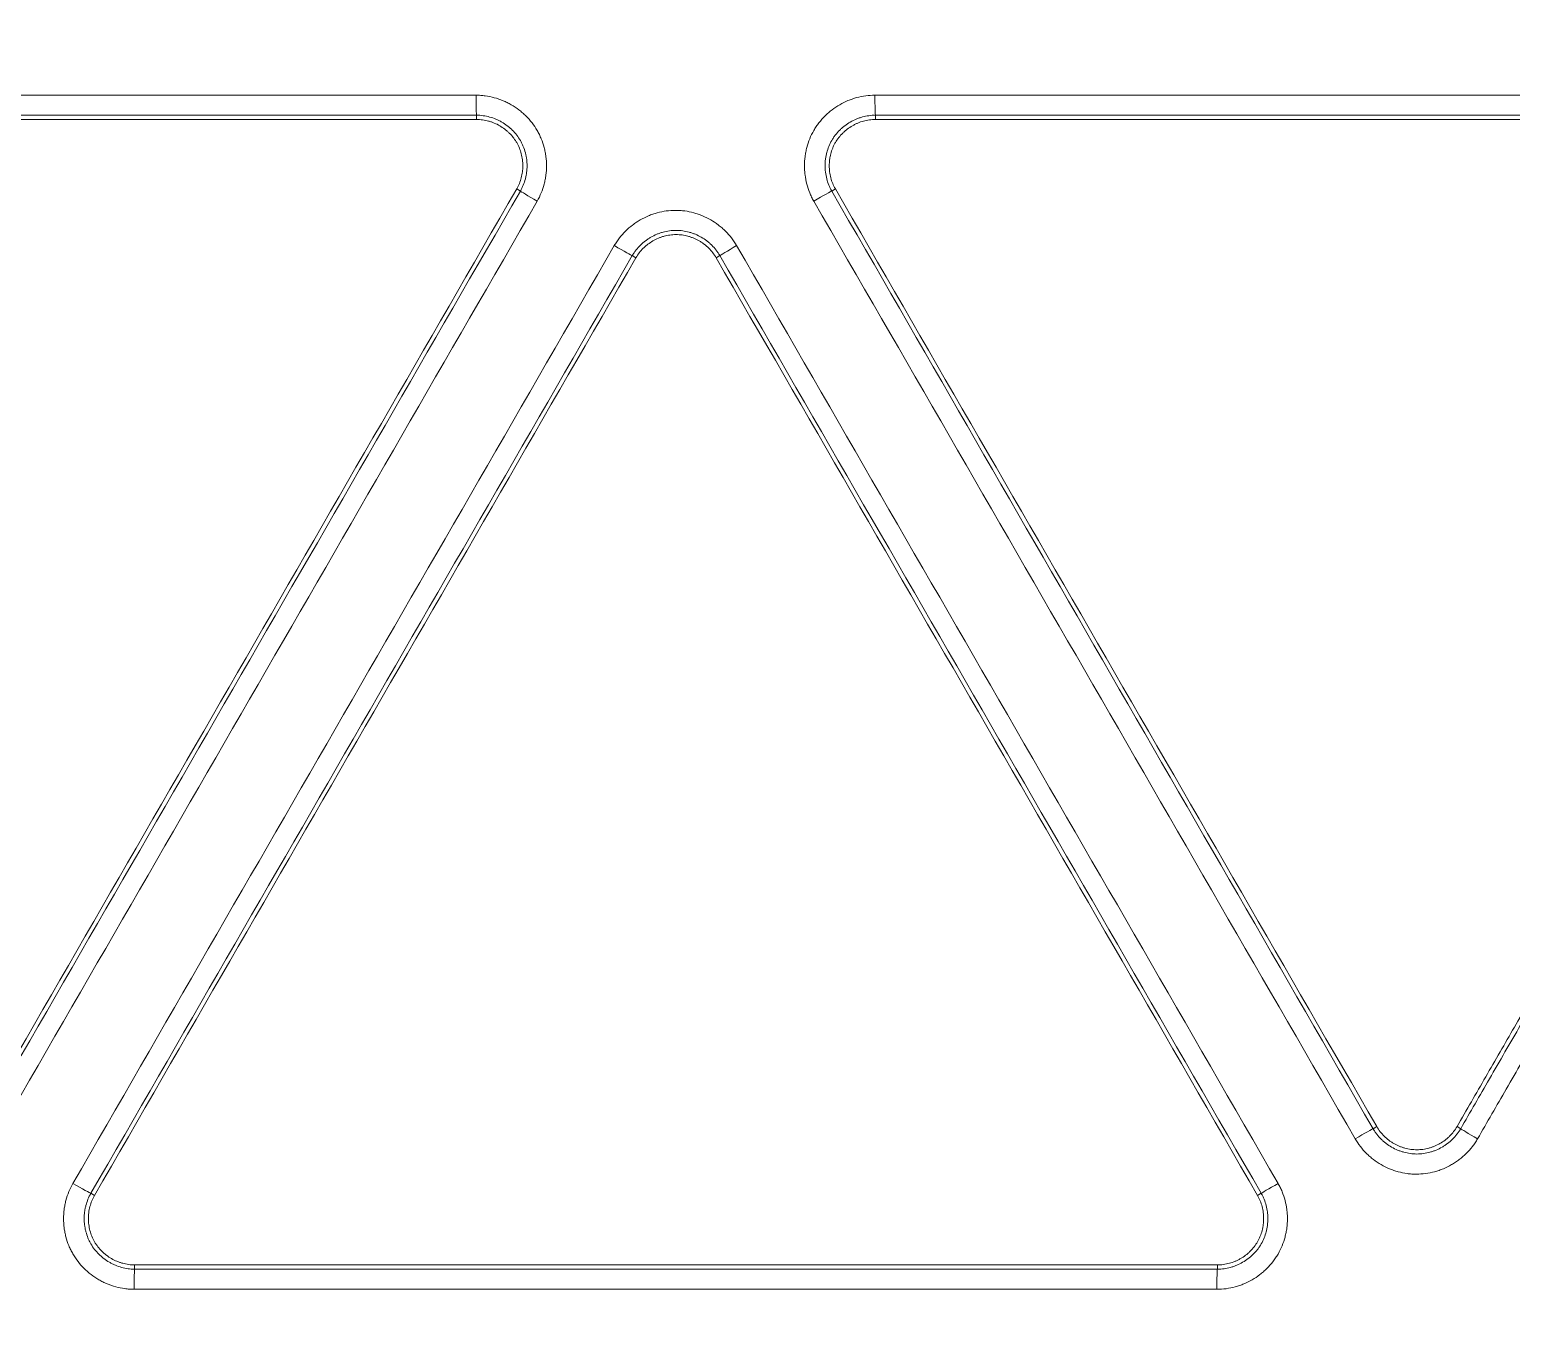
# Model space of a CAD drawing. Header units: inches. Extents: x 405346 to 489838, y -25612 to 14934.
# Drawn here: x 462621.98 to 462656.98, y 4260.75 to 4291.61 of the extents above; entities that cross this region are included whole.
import ezdxf

# ---------------------------------------------------------------- set-up
doc = ezdxf.new("R2010")
doc.units = ezdxf.units.IN
doc.header["$LTSCALE"] = 200
doc.header["$MEASUREMENT"] = 0
doc.layers.add('SS-EQ', color=2, linetype='Continuous', lineweight=20)

# ---------------------------------------------------------------- blocks, each defined once
blk = doc.blocks.new('4way무풍')
at = {"layer": 'SS-EQ'}
for p, q in [((-162.196, -31.934), (-162.196, -31.834)), ((-152.774, -31.834), (-152.774, -31.934)), ((-161.162, -33.626), (-161.249, -33.575)), ((-153.722, -33.575), (-153.808, -33.625)), ((-158.433, -35.201), (-158.519, -35.151)), ((-156.451, -35.151), (-156.538, -35.201)), ((-141.021, -55.774), (-140.935, -55.724)), ((-139.039, -55.724), (-138.952, -55.774)), ((-171.307, -57.3), (-171.221, -57.349)), ((-143.75, -57.349), (-143.663, -57.299)), ((-170.273, -58.991), (-170.273, -59.091)), ((-144.698, -59.091), (-144.698, -58.991))]:
    blk.add_line(p, q, dxfattribs=at)
for centre, major_axis, ratio, start_param, end_param in [((-162.196, -31.36), (0, 0.474), 0.0295, 1.573022, 3.106671), ((-152.774, -31.36), (0, 0.474), 0.028135, 1.573262, 3.106672), ((-160.751, -33.862), (-0.41, 0.237), 0.016733, 0.034911, 1.546709), ((-154.218, -33.862), (-0.41, -0.237), 0.011866, 3.176502, 4.738188), ((-158.929, -34.914), (-0.41, 0.237), 0.016695, 1.547031, 3.106681), ((-156.04, -34.914), (-0.41, -0.237), 0.011956, 4.738404, 6.248276), ((-141.431, -56.01), (0.41, 0.237), 0.008391, 0.034908, 1.595492), ((-138.542, -56.01), (-0.41, 0.237), 0.017129, 0.034912, 1.551612), ((-171.717, -57.063), (-0.41, 0.237), 0.01834, 1.546562, 3.10668), ((-143.253, -57.063), (-0.41, -0.237), 0.008491, 4.73726, 6.248277), ((-170.272, -59.564), (0, -0.474), 0.029802, 3.176479, 4.716398), ((-144.698, -59.564), (0, 0.474), 0.025853, 0.034999, 1.576031)]:
    blk.add_ellipse(centre, major_axis=major_axis, ratio=ratio, start_param=start_param, end_param=end_param, dxfattribs=at)
for points, knots in [([(-0.032, -346.294), (-6.969, -346.294), (-13.906, -346.294), (-27.78, -346.294), (-34.717, -346.294), (-55.528, -346.294), (-69.403, -346.294), (-97.151, -346.294), (-111.025, -346.294), (-138.774, -346.294), (-152.648, -346.294), (-180.396, -346.294), (-194.27, -346.294), (-215.082, -346.294), (-222.019, -346.294), (-235.893, -346.294), (-242.83, -346.294), (-253.236, -346.294), (-256.704, -346.293), (-263.641, -346.293), (-267.11, -346.294), (-272.313, -346.294), (-274.047, -346.294), (-276.648, -346.294), (-277.515, -346.294), (-279.25, -346.294), (-280.117, -346.293), (-281.418, -346.293), (-281.851, -346.293), (-282.718, -346.293), (-283.152, -346.293), (-283.802, -346.293), (-284.019, -346.294), (-284.453, -346.294), (-284.669, -346.294), (-285.103, -346.294), (-285.32, -346.293), (-285.753, -346.291), (-285.97, -346.288), (-286.62, -346.277), (-287.053, -346.265), (-287.92, -346.232), (-288.353, -346.21), (-289.653, -346.133), (-290.519, -346.062), (-291.817, -345.929), (-292.25, -345.88), (-292.899, -345.799), (-293.116, -345.771), (-293.548, -345.713), (-294.627, -345.561), (-295.697, -345.382), (-298.249, -344.898), (-299.929, -344.504), (-302.417, -343.81), (-304.065, -343.313), (-305.692, -342.746), (-308.116, -341.843), (-309.711, -341.172), (-311.481, -340.336), (-311.677, -340.242), (-312.069, -340.051), (-312.265, -339.955), (-312.85, -339.663), (-313.238, -339.464), (-314.393, -338.857), (-315.91, -338.018), (-317.384, -337.119), (-318.837, -336.19), (-319.553, -335.711), (-320.962, -334.724), (-322.351, -333.708), (-324.369, -332.095), (-326.323, -330.394), (-327.582, -329.2), (-328.355, -328.435), (-328.586, -328.204), (-328.815, -327.971), (-328.968, -327.815), (-329.044, -327.737), (-329.423, -327.345), (-329.723, -327.029), (-330.61, -326.073), (-331.762, -324.777), (-333.398, -322.77), (-334.43, -321.391), (-335.932, -319.291), (-336.873, -317.851), (-338.196, -315.627), (-339.047, -314.124), (-339.838, -312.58), (-340.313, -311.601), (-340.454, -311.306), (-340.593, -311.01), (-340.685, -310.813), (-340.731, -310.713), (-340.958, -310.218), (-341.135, -309.821), (-341.654, -308.624), (-342.309, -307.019), (-343.186, -304.583), (-343.7, -302.939), (-344.419, -300.46), (-344.828, -298.788), (-345.336, -296.251), (-345.487, -295.401), (-345.755, -293.691), (-345.871, -292.831), (-345.994, -291.749), (-346.017, -291.533), (-346.062, -291.099), (-346.083, -290.882), (-346.143, -290.23), (-346.178, -289.796), (-346.239, -288.927), (-346.265, -288.493), (-346.307, -287.624), (-346.324, -287.19), (-346.342, -286.538), (-346.347, -286.321), (-346.354, -285.886), (-346.356, -285.669), (-346.359, -285.235), (-346.359, -285.017), (-346.359, -284.583), (-346.359, -284.366), (-346.358, -283.714), (-346.358, -283.28), (-346.358, -282.411), (-346.358, -281.976), (-346.358, -280.673), (-346.358, -279.804), (-346.359, -278.066), (-346.359, -277.197), (-346.359, -274.59), (-346.359, -272.852), (-346.358, -264.163), (-346.358, -257.211), (-346.359, -236.356), (-346.359, -222.453), (-346.359, -194.646), (-346.359, -180.743), (-346.359, -152.936), (-346.359, -139.033), (-346.359, -111.226), (-346.359, -69.517), (-346.359, -27.807), (-346.359, 0)], [0, 0, 0, 0, 0.03125, 0.03125, 0.0625, 0.0625, 0.125, 0.125, 0.1875, 0.1875, 0.25, 0.25, 0.3125, 0.3125, 0.34375, 0.34375, 0.375, 0.375, 0.390625, 0.390625, 0.40625, 0.40625, 0.414063, 0.414063, 0.417969, 0.417969, 0.421875, 0.421875, 0.423828, 0.423828, 0.425781, 0.425781, 0.426758, 0.426758, 0.427734, 0.427734, 0.428711, 0.428711, 0.429688, 0.429688, 0.431641, 0.431641, 0.433594, 0.433594, 0.4375, 0.4375, 0.439453, 0.439453, 0.44043, 0.44043, 0.441406, 0.445313, 0.445313, 0.453125, 0.453125, 0.457031, 0.460938, 0.460938, 0.46875, 0.46875, 0.469727, 0.469727, 0.470703, 0.470703, 0.472656, 0.472656, 0.476563, 0.480469, 0.480469, 0.484375, 0.484375, 0.488281, 0.492188, 0.496094, 0.5, 0.5, 0.500977, 0.501465, 0.501465, 0.501953, 0.501953, 0.503906, 0.503906, 0.507813, 0.511719, 0.515625, 0.515625, 0.523438, 0.523438, 0.527344, 0.53125, 0.53125, 0.532227, 0.532715, 0.532715, 0.533203, 0.533203, 0.535156, 0.535156, 0.539063, 0.542969, 0.546875, 0.546875, 0.554688, 0.554688, 0.558594, 0.558594, 0.5625, 0.5625, 0.563477, 0.563477, 0.564453, 0.564453, 0.566406, 0.566406, 0.568359, 0.568359, 0.570313, 0.570313, 0.571289, 0.571289, 0.572266, 0.572266, 0.573242, 0.573242, 0.574219, 0.574219, 0.576172, 0.576172, 0.578125, 0.578125, 0.582031, 0.582031, 0.585938, 0.585938, 0.59375, 0.59375, 0.625, 0.625, 0.6875, 0.6875, 0.75, 0.75, 0.8125, 0.8125, 0.875, 1, 1, 1, 1]), ([(-345.164, 0), (-345.164, -27.72), (-345.163, -69.3), (-345.162, -110.879), (-345.161, -138.599), (-345.16, -152.459), (-345.158, -180.179), (-345.157, -194.038), (-345.154, -221.758), (-345.152, -235.618), (-345.147, -256.408), (-345.146, -263.338), (-345.145, -272), (-345.144, -273.733), (-345.144, -276.331), (-345.144, -277.198), (-345.143, -278.93), (-345.142, -279.796), (-345.142, -281.096), (-345.141, -281.529), (-345.141, -282.395), (-345.141, -282.828), (-345.141, -283.694), (-345.141, -284.128), (-345.14, -284.777), (-345.139, -284.994), (-345.136, -285.427), (-345.134, -285.643), (-345.124, -286.293), (-345.113, -286.726), (-345.08, -287.592), (-345.06, -288.025), (-345.009, -288.891), (-344.978, -289.324), (-344.926, -289.973), (-344.898, -290.298), (-344.868, -290.623), (-344.847, -290.839), (-344.836, -290.947), (-344.736, -291.92), (-344.629, -292.78), (-344.379, -294.49), (-344.236, -295.341), (-343.754, -297.876), (-343.361, -299.547), (-342.665, -302.025), (-342.166, -303.667), (-341.312, -306.101), (-340.67, -307.704), (-340.162, -308.899), (-339.901, -309.494), (-339.629, -310.087), (-339.446, -310.481), (-339.353, -310.678), (-338.885, -311.657), (-338.495, -312.43), (-337.684, -313.955), (-337.263, -314.706), (-336.391, -316.189), (-335.94, -316.919), (-335.007, -318.36), (-334.525, -319.069), (-333.532, -320.468), (-332.508, -321.846), (-330.881, -323.85), (-329.735, -325.144), (-328.853, -326.098), (-328.555, -326.413), (-328.177, -326.804), (-328.101, -326.882), (-327.949, -327.038), (-327.721, -327.27), (-327.491, -327.501), (-326.721, -328.264), (-325.466, -329.454), (-323.518, -331.15), (-321.504, -332.756), (-320.119, -333.767), (-318.711, -334.749), (-317.997, -335.224), (-316.546, -336.146), (-315.81, -336.593), (-314.315, -337.455), (-313.557, -337.871), (-312.595, -338.371), (-312.305, -338.52), (-312.014, -338.667), (-311.819, -338.764), (-311.722, -338.813), (-311.235, -339.053), (-310.844, -339.241), (-309.666, -339.791), (-308.875, -340.139), (-307.283, -340.8), (-305.68, -341.425), (-303.244, -342.258), (-301.598, -342.743), (-299.114, -343.417), (-297.436, -343.797), (-294.888, -344.259), (-294.033, -344.395), (-292.957, -344.543), (-292.742, -344.571), (-292.31, -344.625), (-291.663, -344.704), (-291.015, -344.771), (-289.72, -344.892), (-288.856, -344.954), (-287.56, -345.019), (-287.128, -345.036), (-286.48, -345.054), (-286.264, -345.059), (-285.831, -345.067), (-285.615, -345.069), (-285.183, -345.073), (-284.967, -345.074), (-284.534, -345.075), (-284.318, -345.075), (-283.67, -345.076), (-283.237, -345.076), (-282.589, -345.076), (-282.373, -345.076), (-281.94, -345.076), (-281.724, -345.076), (-281.075, -345.076), (-280.643, -345.077), (-279.346, -345.077), (-278.481, -345.078), (-276.752, -345.079), (-275.887, -345.079), (-273.293, -345.079), (-271.563, -345.08), (-262.916, -345.081), (-255.998, -345.082), (-242.162, -345.085), (-235.244, -345.086), (-221.408, -345.089), (-214.49, -345.09), (-193.736, -345.092), (-179.9, -345.094), (-152.228, -345.096), (-138.392, -345.096), (-110.72, -345.097), (-96.884, -345.098), (-69.212, -345.098), (-55.376, -345.099), (-34.622, -345.099), (-27.704, -345.099), (-13.868, -345.099), (-6.95, -345.099), (-0.032, -345.099)], [0, 0, 0, 0, 0.125, 0.1875, 0.1875, 0.25, 0.25, 0.3125, 0.3125, 0.375, 0.375, 0.40625, 0.40625, 0.414063, 0.414063, 0.417969, 0.417969, 0.421875, 0.421875, 0.423828, 0.423828, 0.425781, 0.425781, 0.427734, 0.427734, 0.428711, 0.428711, 0.429688, 0.429688, 0.431641, 0.431641, 0.433594, 0.433594, 0.435547, 0.435547, 0.436523, 0.437012, 0.437012, 0.4375, 0.4375, 0.441406, 0.441406, 0.445313, 0.445313, 0.453125, 0.453125, 0.457031, 0.460938, 0.464844, 0.464844, 0.466797, 0.467773, 0.467773, 0.46875, 0.46875, 0.472656, 0.472656, 0.476563, 0.476563, 0.480469, 0.480469, 0.484375, 0.484375, 0.488281, 0.492188, 0.496094, 0.496094, 0.498047, 0.498047, 0.498535, 0.498535, 0.499023, 0.5, 0.5, 0.503906, 0.507813, 0.511719, 0.515625, 0.515625, 0.519531, 0.519531, 0.523438, 0.523438, 0.527344, 0.527344, 0.52832, 0.528809, 0.528809, 0.529297, 0.529297, 0.53125, 0.53125, 0.535156, 0.535156, 0.539063, 0.542969, 0.546875, 0.546875, 0.554688, 0.554688, 0.558594, 0.558594, 0.55957, 0.55957, 0.560547, 0.5625, 0.5625, 0.566406, 0.566406, 0.568359, 0.568359, 0.569336, 0.569336, 0.570313, 0.570313, 0.571289, 0.571289, 0.572266, 0.572266, 0.574219, 0.574219, 0.575195, 0.575195, 0.576172, 0.576172, 0.578125, 0.578125, 0.582031, 0.582031, 0.585938, 0.585938, 0.59375, 0.59375, 0.625, 0.625, 0.65625, 0.65625, 0.6875, 0.6875, 0.75, 0.75, 0.8125, 0.8125, 0.875, 0.875, 0.9375, 0.9375, 0.96875, 0.96875, 1, 1, 1, 1]), ([(-162.21, -31.361), (-162.173, -31.361), (-162.136, -31.363), (-162.063, -31.368), (-162.027, -31.371), (-161.919, -31.386), (-161.777, -31.415), (-161.64, -31.462), (-161.555, -31.498), (-161.539, -31.505), (-161.505, -31.52), (-161.456, -31.544), (-161.408, -31.569), (-161.314, -31.624), (-161.253, -31.664), (-161.167, -31.73), (-161.139, -31.753), (-161.097, -31.789), (-161.084, -31.801), (-161.057, -31.826), (-161.044, -31.839), (-160.979, -31.903), (-160.883, -32.012), (-160.802, -32.132), (-160.747, -32.227), (-160.73, -32.26), (-160.698, -32.325), (-160.683, -32.358), (-160.641, -32.459), (-160.619, -32.527), (-160.591, -32.633), (-160.583, -32.668), (-160.572, -32.722), (-160.569, -32.74), (-160.563, -32.776), (-160.56, -32.794), (-160.549, -32.885), (-160.54, -33.03), (-160.549, -33.174), (-160.56, -33.265), (-160.563, -33.283), (-160.569, -33.319), (-160.572, -33.337), (-160.583, -33.391), (-160.591, -33.426), (-160.619, -33.532), (-160.642, -33.6), (-160.697, -33.734), (-160.729, -33.8), (-160.765, -33.863)], [0, 0, 0, 0, 0.03125, 0.03125, 0.0625, 0.0625, 0.125, 0.1875, 0.1875, 0.203125, 0.203125, 0.21875, 0.25, 0.25, 0.3125, 0.3125, 0.34375, 0.34375, 0.359375, 0.359375, 0.375, 0.375, 0.4375, 0.5, 0.5, 0.53125, 0.53125, 0.5625, 0.5625, 0.625, 0.625, 0.65625, 0.65625, 0.671875, 0.671875, 0.6875, 0.6875, 0.75, 0.8125, 0.8125, 0.828125, 0.828125, 0.84375, 0.84375, 0.875, 0.875, 0.9375, 0.9375, 1, 1, 1, 1]), ([(-154.232, -33.863), (-154.25, -33.832), (-154.267, -33.799), (-154.299, -33.733), (-154.314, -33.7), (-154.356, -33.599), (-154.401, -33.462), (-154.429, -33.319), (-154.441, -33.228), (-154.443, -33.21), (-154.446, -33.174), (-154.451, -33.119), (-154.452, -33.065), (-154.452, -32.956), (-154.448, -32.883), (-154.434, -32.775), (-154.428, -32.739), (-154.417, -32.686), (-154.414, -32.668), (-154.405, -32.632), (-154.401, -32.614), (-154.378, -32.526), (-154.332, -32.389), (-154.268, -32.258), (-154.213, -32.163), (-154.194, -32.132), (-154.153, -32.072), (-154.132, -32.042), (-154.065, -31.956), (-154.017, -31.902), (-153.94, -31.825), (-153.9, -31.788), (-153.858, -31.753), (-153.83, -31.73), (-153.815, -31.719), (-153.743, -31.663), (-153.622, -31.583), (-153.492, -31.518), (-153.408, -31.483), (-153.391, -31.477), (-153.357, -31.464), (-153.34, -31.457), (-153.288, -31.44), (-153.253, -31.429), (-153.148, -31.4), (-153.077, -31.386), (-152.933, -31.367), (-152.861, -31.362), (-152.787, -31.362)], [0, 0, 0, 0, 0.03125, 0.03125, 0.0625, 0.0625, 0.125, 0.1875, 0.1875, 0.203125, 0.203125, 0.21875, 0.25, 0.25, 0.3125, 0.3125, 0.34375, 0.34375, 0.359375, 0.359375, 0.375, 0.375, 0.4375, 0.5, 0.5, 0.53125, 0.53125, 0.5625, 0.5625, 0.625, 0.625, 0.65625, 0.671875, 0.671875, 0.6875, 0.6875, 0.75, 0.8125, 0.8125, 0.828125, 0.828125, 0.84375, 0.84375, 0.875, 0.875, 0.9375, 0.9375, 1, 1, 1, 1]), ([(-161.162, -33.626), (-161.16, -33.623), (-161.158, -33.62), (-161.155, -33.614), (-161.15, -33.606), (-161.139, -33.585), (-161.119, -33.545), (-161.103, -33.509), (-161.073, -33.437), (-161.057, -33.388), (-161.037, -33.313), (-161.031, -33.287), (-161.021, -33.236), (-161.017, -33.21), (-161.007, -33.132), (-161.001, -33.028), (-161.007, -32.925), (-161.015, -32.86), (-161.017, -32.847), (-161.022, -32.821), (-161.028, -32.782), (-161.037, -32.744), (-161.057, -32.669), (-161.073, -32.62), (-161.103, -32.548), (-161.113, -32.524), (-161.136, -32.477), (-161.149, -32.454), (-161.188, -32.386), (-161.217, -32.343), (-161.28, -32.261), (-161.315, -32.222), (-161.371, -32.167), (-161.39, -32.149), (-161.429, -32.115), (-161.45, -32.098), (-161.512, -32.051), (-161.555, -32.022), (-161.622, -31.983), (-161.657, -31.965), (-161.692, -31.948), (-161.716, -31.937), (-161.728, -31.932), (-161.788, -31.907), (-161.887, -31.873), (-161.988, -31.852), (-162.065, -31.841), (-162.091, -31.838), (-162.131, -31.836), (-162.144, -31.835), (-162.163, -31.834), (-162.173, -31.834), (-162.183, -31.834), (-162.19, -31.834), (-162.193, -31.834), (-162.196, -31.834)], [0, 0, 0, 0, 0.003906, 0.003906, 0.007813, 0.015625, 0.03125, 0.0625, 0.0625, 0.125, 0.125, 0.15625, 0.15625, 0.1875, 0.1875, 0.25, 0.3125, 0.3125, 0.328125, 0.328125, 0.34375, 0.375, 0.375, 0.4375, 0.4375, 0.46875, 0.46875, 0.5, 0.5, 0.5625, 0.5625, 0.625, 0.625, 0.65625, 0.65625, 0.6875, 0.6875, 0.75, 0.75, 0.78125, 0.796875, 0.796875, 0.8125, 0.8125, 0.875, 0.9375, 0.9375, 0.96875, 0.96875, 0.984375, 0.984375, 0.992188, 0.996094, 0.996094, 1, 1, 1, 1]), ([(-152.774, -31.834), (-152.778, -31.834), (-152.781, -31.834), (-152.787, -31.834), (-152.797, -31.834), (-152.82, -31.835), (-152.866, -31.837), (-152.904, -31.841), (-152.981, -31.852), (-153.032, -31.862), (-153.107, -31.883), (-153.132, -31.89), (-153.182, -31.907), (-153.206, -31.917), (-153.278, -31.947), (-153.371, -31.993), (-153.458, -32.05), (-153.51, -32.09), (-153.52, -32.098), (-153.54, -32.115), (-153.57, -32.14), (-153.599, -32.167), (-153.654, -32.221), (-153.689, -32.26), (-153.736, -32.321), (-153.752, -32.342), (-153.781, -32.386), (-153.795, -32.408), (-153.834, -32.476), (-153.857, -32.523), (-153.896, -32.619), (-153.912, -32.668), (-153.932, -32.743), (-153.938, -32.769), (-153.948, -32.821), (-153.952, -32.846), (-153.962, -32.924), (-153.965, -32.975), (-153.965, -33.053), (-153.965, -33.079), (-153.962, -33.118), (-153.961, -33.131), (-153.959, -33.157), (-153.957, -33.17), (-153.949, -33.235), (-153.929, -33.337), (-153.897, -33.436), (-153.867, -33.508), (-153.857, -33.532), (-153.839, -33.567), (-153.833, -33.579), (-153.824, -33.596), (-153.819, -33.605), (-153.815, -33.614), (-153.811, -33.619), (-153.81, -33.622), (-153.808, -33.625)], [0, 0, 0, 0, 0.003906, 0.003906, 0.007813, 0.015625, 0.03125, 0.0625, 0.0625, 0.125, 0.125, 0.15625, 0.15625, 0.1875, 0.1875, 0.25, 0.3125, 0.3125, 0.328125, 0.328125, 0.34375, 0.375, 0.375, 0.4375, 0.4375, 0.46875, 0.46875, 0.5, 0.5, 0.5625, 0.5625, 0.625, 0.625, 0.65625, 0.65625, 0.6875, 0.6875, 0.75, 0.75, 0.78125, 0.78125, 0.796875, 0.796875, 0.8125, 0.8125, 0.875, 0.9375, 0.9375, 0.96875, 0.96875, 0.984375, 0.984375, 0.992188, 0.996094, 0.996094, 1, 1, 1, 1]), ([(-162.196, -31.934), (-162.148, -31.934), (-162.101, -31.937), (-162.007, -31.95), (-161.96, -31.96), (-161.891, -31.979), (-161.868, -31.986), (-161.823, -32.001), (-161.8, -32.01), (-161.734, -32.038), (-161.649, -32.08), (-161.57, -32.133), (-161.522, -32.169), (-161.513, -32.176), (-161.494, -32.191), (-161.466, -32.215), (-161.44, -32.239), (-161.39, -32.289), (-161.358, -32.324), (-161.314, -32.381), (-161.3, -32.4), (-161.274, -32.44), (-161.261, -32.46), (-161.225, -32.522), (-161.183, -32.608), (-161.153, -32.698), (-161.135, -32.767), (-161.129, -32.791), (-161.12, -32.838), (-161.116, -32.862), (-161.107, -32.933), (-161.104, -32.98), (-161.104, -33.051), (-161.105, -33.087), (-161.108, -33.123), (-161.11, -33.147), (-161.112, -33.159), (-161.119, -33.218), (-161.137, -33.312), (-161.167, -33.402), (-161.203, -33.49), (-161.225, -33.534), (-161.249, -33.575)], [0, 0, 0, 0, 0.0625, 0.0625, 0.125, 0.125, 0.15625, 0.15625, 0.1875, 0.1875, 0.25, 0.3125, 0.3125, 0.328125, 0.328125, 0.34375, 0.375, 0.375, 0.4375, 0.4375, 0.46875, 0.46875, 0.5, 0.5, 0.5625, 0.625, 0.625, 0.65625, 0.65625, 0.6875, 0.6875, 0.75, 0.75, 0.78125, 0.796875, 0.796875, 0.8125, 0.8125, 0.875, 0.9375, 0.9375, 1, 1, 1, 1]), ([(-153.722, -33.575), (-153.746, -33.534), (-153.767, -33.491), (-153.803, -33.403), (-153.818, -33.358), (-153.836, -33.289), (-153.841, -33.265), (-153.851, -33.218), (-153.854, -33.194), (-153.863, -33.123), (-153.869, -33.028), (-153.863, -32.933), (-153.856, -32.874), (-153.854, -32.862), (-153.85, -32.838), (-153.844, -32.803), (-153.836, -32.768), (-153.818, -32.699), (-153.803, -32.654), (-153.776, -32.588), (-153.766, -32.566), (-153.745, -32.523), (-153.734, -32.502), (-153.698, -32.439), (-153.645, -32.361), (-153.582, -32.289), (-153.531, -32.239), (-153.513, -32.223), (-153.477, -32.191), (-153.459, -32.176), (-153.402, -32.133), (-153.362, -32.106), (-153.3, -32.071), (-153.279, -32.059), (-153.237, -32.038), (-153.215, -32.028), (-153.148, -32), (-153.058, -31.969), (-152.965, -31.95), (-152.871, -31.937), (-152.823, -31.934), (-152.774, -31.934)], [0, 0, 0, 0, 0.0625, 0.0625, 0.125, 0.125, 0.15625, 0.15625, 0.1875, 0.1875, 0.25, 0.3125, 0.3125, 0.328125, 0.328125, 0.34375, 0.375, 0.375, 0.4375, 0.4375, 0.46875, 0.46875, 0.5, 0.5, 0.5625, 0.625, 0.625, 0.65625, 0.65625, 0.6875, 0.6875, 0.75, 0.75, 0.78125, 0.78125, 0.8125, 0.8125, 0.875, 0.9375, 0.9375, 1, 1, 1, 1]), ([(-153.722, -33.575), (-151.591, -37.267), (-149.46, -40.958), (-145.197, -48.341), (-143.066, -52.032), (-140.935, -55.724)], [0, 0, 0, 0, 0.5, 0.5, 1, 1, 1, 1]), ([(-141.443, -56.013), (-143.574, -52.321), (-145.706, -48.63), (-149.969, -41.246), (-152.1, -37.555), (-154.232, -33.863)], [0, 0, 0, 0, 0.5, 0.5, 1, 1, 1, 1]), ([(-153.808, -33.625), (-151.677, -37.316), (-149.546, -41.008), (-145.283, -48.391), (-143.152, -52.082), (-141.021, -55.774)], [0, 0, 0, 0, 0.5, 0.5, 1, 1, 1, 1]), ([(-158.943, -34.915), (-158.925, -34.884), (-158.905, -34.852), (-158.864, -34.792), (-158.843, -34.762), (-158.776, -34.676), (-158.68, -34.567), (-158.57, -34.472), (-158.498, -34.417), (-158.483, -34.406), (-158.453, -34.385), (-158.408, -34.353), (-158.362, -34.325), (-158.267, -34.27), (-158.202, -34.238), (-158.102, -34.196), (-158.068, -34.183), (-158.016, -34.166), (-157.999, -34.16), (-157.964, -34.149), (-157.946, -34.144), (-157.858, -34.12), (-157.716, -34.091), (-157.571, -34.081), (-157.462, -34.082), (-157.425, -34.083), (-157.352, -34.088), (-157.316, -34.091), (-157.208, -34.106), (-157.137, -34.12), (-157.033, -34.149), (-156.998, -34.16), (-156.946, -34.177), (-156.929, -34.184), (-156.895, -34.197), (-156.878, -34.203), (-156.793, -34.239), (-156.663, -34.303), (-156.542, -34.383), (-156.47, -34.439), (-156.456, -34.45), (-156.427, -34.473), (-156.413, -34.485), (-156.372, -34.521), (-156.345, -34.546), (-156.268, -34.623), (-156.22, -34.677), (-156.131, -34.791), (-156.091, -34.852), (-156.054, -34.915)], [0, 0, 0, 0, 0.03125, 0.03125, 0.0625, 0.0625, 0.125, 0.1875, 0.1875, 0.203125, 0.203125, 0.21875, 0.25, 0.25, 0.3125, 0.3125, 0.34375, 0.34375, 0.359375, 0.359375, 0.375, 0.375, 0.4375, 0.5, 0.5, 0.53125, 0.53125, 0.5625, 0.5625, 0.625, 0.625, 0.65625, 0.65625, 0.671875, 0.671875, 0.6875, 0.6875, 0.75, 0.8125, 0.8125, 0.828125, 0.828125, 0.84375, 0.84375, 0.875, 0.875, 0.9375, 0.9375, 1, 1, 1, 1]), ([(-156.451, -35.151), (-156.452, -35.148), (-156.454, -35.145), (-156.457, -35.139), (-156.462, -35.131), (-156.474, -35.111), (-156.499, -35.073), (-156.522, -35.042), (-156.57, -34.98), (-156.604, -34.941), (-156.66, -34.886), (-156.679, -34.869), (-156.718, -34.834), (-156.739, -34.818), (-156.801, -34.77), (-156.887, -34.713), (-156.98, -34.667), (-157.041, -34.642), (-157.053, -34.637), (-157.078, -34.627), (-157.114, -34.614), (-157.152, -34.602), (-157.227, -34.582), (-157.277, -34.572), (-157.354, -34.561), (-157.38, -34.558), (-157.432, -34.555), (-157.459, -34.554), (-157.537, -34.554), (-157.589, -34.557), (-157.692, -34.572), (-157.742, -34.582), (-157.818, -34.603), (-157.843, -34.61), (-157.893, -34.627), (-157.917, -34.637), (-157.989, -34.667), (-158.035, -34.69), (-158.103, -34.729), (-158.136, -34.749), (-158.168, -34.772), (-158.189, -34.787), (-158.2, -34.795), (-158.252, -34.834), (-158.331, -34.902), (-158.4, -34.98), (-158.447, -35.041), (-158.463, -35.063), (-158.485, -35.095), (-158.492, -35.106), (-158.502, -35.123), (-158.508, -35.131), (-158.513, -35.14), (-158.516, -35.146), (-158.518, -35.148), (-158.519, -35.151)], [0, 0, 0, 0, 0.003906, 0.003906, 0.007812, 0.015625, 0.03125, 0.0625, 0.0625, 0.125, 0.125, 0.15625, 0.15625, 0.1875, 0.1875, 0.25, 0.3125, 0.3125, 0.328125, 0.328125, 0.34375, 0.375, 0.375, 0.4375, 0.4375, 0.46875, 0.46875, 0.5, 0.5, 0.5625, 0.5625, 0.625, 0.625, 0.65625, 0.65625, 0.6875, 0.6875, 0.75, 0.75, 0.78125, 0.796875, 0.796875, 0.8125, 0.8125, 0.875, 0.9375, 0.9375, 0.96875, 0.96875, 0.984375, 0.984375, 0.992187, 0.996094, 0.996094, 1, 1, 1, 1]), ([(-158.433, -35.201), (-158.409, -35.159), (-158.382, -35.12), (-158.324, -35.045), (-158.293, -35.009), (-158.242, -34.959), (-158.224, -34.943), (-158.188, -34.911), (-158.169, -34.896), (-158.112, -34.853), (-158.033, -34.8), (-157.948, -34.758), (-157.892, -34.734), (-157.881, -34.73), (-157.859, -34.721), (-157.825, -34.709), (-157.791, -34.699), (-157.722, -34.68), (-157.676, -34.67), (-157.605, -34.66), (-157.581, -34.658), (-157.534, -34.655), (-157.509, -34.654), (-157.438, -34.654), (-157.343, -34.66), (-157.25, -34.679), (-157.18, -34.698), (-157.157, -34.705), (-157.112, -34.721), (-157.09, -34.729), (-157.024, -34.757), (-156.981, -34.778), (-156.919, -34.814), (-156.889, -34.833), (-156.859, -34.853), (-156.84, -34.867), (-156.83, -34.874), (-156.782, -34.91), (-156.71, -34.973), (-156.647, -35.044), (-156.589, -35.119), (-156.562, -35.159), (-156.538, -35.201)], [0, 0, 0, 0, 0.0625, 0.0625, 0.125, 0.125, 0.15625, 0.15625, 0.1875, 0.1875, 0.25, 0.3125, 0.3125, 0.328125, 0.328125, 0.34375, 0.375, 0.375, 0.4375, 0.4375, 0.46875, 0.46875, 0.5, 0.5, 0.5625, 0.625, 0.625, 0.65625, 0.65625, 0.6875, 0.6875, 0.75, 0.75, 0.78125, 0.796875, 0.796875, 0.8125, 0.8125, 0.875, 0.9375, 0.9375, 1, 1, 1, 1]), ([(-156.054, -34.915), (-153.923, -38.607), (-151.791, -42.299), (-147.528, -49.682), (-145.397, -53.373), (-143.265, -57.065)], [0, 0, 0, 0, 0.5, 0.5, 1, 1, 1, 1]), ([(-143.75, -57.349), (-145.882, -53.658), (-148.013, -49.966), (-152.275, -42.584), (-154.406, -38.892), (-156.538, -35.201)], [0, 0, 0, 0, 0.5, 0.5, 1, 1, 1, 1]), ([(-143.663, -57.299), (-145.795, -53.608), (-147.926, -49.916), (-152.188, -42.533), (-154.32, -38.842), (-156.451, -35.151)], [0, 0, 0, 0, 0.5, 0.5, 1, 1, 1, 1]), ([(-139.039, -55.724), (-138.813, -55.332), (-138.587, -54.94), (-138.134, -54.156), (-137.908, -53.765), (-137.258, -52.638), (-136.833, -51.903), (-136.409, -51.168)], [0, 0, 0, 0, 0.258009, 0.258009, 0.516017, 0.516017, 1, 1, 1, 1]), ([(-138.952, -55.774), (-138.726, -55.382), (-138.5, -54.99), (-138.028, -54.173), (-137.783, -53.748), (-137.292, -52.898), (-137.046, -52.473), (-136.801, -52.048)], [0, 0, 0, 0, 0.315458, 0.315458, 0.657729, 0.657729, 1, 1, 1, 1]), ([(-136.403, -52.287), (-136.403, -52.287), (-136.403, -52.287), (-136.648, -52.712), (-136.894, -53.137), (-137.385, -53.987), (-137.63, -54.412), (-138.102, -55.229), (-138.328, -55.621), (-138.554, -56.013)], [0, 0, 0, 0, 0.000009, 0.000009, 0.342257, 0.342257, 0.684518, 0.684518, 1, 1, 1, 1]), ([(-141.021, -55.774), (-141.019, -55.776), (-141.018, -55.779), (-141.014, -55.785), (-141.009, -55.793), (-140.997, -55.813), (-140.972, -55.851), (-140.95, -55.883), (-140.902, -55.944), (-140.868, -55.983), (-140.812, -56.038), (-140.793, -56.056), (-140.753, -56.09), (-140.733, -56.107), (-140.671, -56.154), (-140.584, -56.211), (-140.491, -56.258), (-140.431, -56.283), (-140.419, -56.288), (-140.394, -56.297), (-140.357, -56.311), (-140.32, -56.322), (-140.245, -56.343), (-140.194, -56.353), (-140.117, -56.364), (-140.091, -56.366), (-140.039, -56.37), (-140.013, -56.371), (-139.934, -56.371), (-139.883, -56.367), (-139.78, -56.353), (-139.729, -56.343), (-139.654, -56.322), (-139.629, -56.314), (-139.579, -56.297), (-139.555, -56.288), (-139.483, -56.258), (-139.437, -56.235), (-139.369, -56.196), (-139.336, -56.176), (-139.304, -56.153), (-139.282, -56.138), (-139.272, -56.13), (-139.22, -56.091), (-139.141, -56.023), (-139.072, -55.945), (-139.024, -55.884), (-139.009, -55.863), (-138.987, -55.83), (-138.98, -55.819), (-138.969, -55.802), (-138.964, -55.794), (-138.959, -55.785), (-138.956, -55.78), (-138.954, -55.777), (-138.952, -55.774)], [0, 0, 0, 0, 0.003906, 0.003906, 0.007813, 0.015625, 0.03125, 0.0625, 0.0625, 0.125, 0.125, 0.15625, 0.15625, 0.1875, 0.1875, 0.25, 0.3125, 0.3125, 0.328125, 0.328125, 0.34375, 0.375, 0.375, 0.4375, 0.4375, 0.46875, 0.46875, 0.5, 0.5, 0.5625, 0.5625, 0.625, 0.625, 0.65625, 0.65625, 0.6875, 0.6875, 0.75, 0.75, 0.78125, 0.796875, 0.796875, 0.8125, 0.8125, 0.875, 0.9375, 0.9375, 0.96875, 0.96875, 0.984375, 0.984375, 0.992187, 0.996094, 0.996094, 1, 1, 1, 1]), ([(-139.039, -55.724), (-139.063, -55.766), (-139.09, -55.805), (-139.148, -55.88), (-139.18, -55.916), (-139.231, -55.966), (-139.248, -55.982), (-139.285, -56.014), (-139.303, -56.029), (-139.36, -56.072), (-139.439, -56.125), (-139.525, -56.167), (-139.58, -56.19), (-139.591, -56.195), (-139.614, -56.203), (-139.647, -56.216), (-139.682, -56.226), (-139.75, -56.245), (-139.797, -56.255), (-139.867, -56.264), (-139.891, -56.267), (-139.939, -56.27), (-139.963, -56.271), (-140.035, -56.271), (-140.13, -56.264), (-140.223, -56.245), (-140.292, -56.227), (-140.315, -56.219), (-140.361, -56.204), (-140.383, -56.195), (-140.449, -56.168), (-140.491, -56.147), (-140.553, -56.111), (-140.584, -56.092), (-140.613, -56.072), (-140.633, -56.058), (-140.642, -56.051), (-140.69, -56.014), (-140.762, -55.952), (-140.825, -55.881), (-140.884, -55.806), (-140.911, -55.766), (-140.935, -55.724)], [0, 0, 0, 0, 0.0625, 0.0625, 0.125, 0.125, 0.15625, 0.15625, 0.1875, 0.1875, 0.25, 0.3125, 0.3125, 0.328125, 0.328125, 0.34375, 0.375, 0.375, 0.4375, 0.4375, 0.46875, 0.46875, 0.5, 0.5, 0.5625, 0.625, 0.625, 0.65625, 0.65625, 0.6875, 0.6875, 0.75, 0.75, 0.78125, 0.796875, 0.796875, 0.8125, 0.8125, 0.875, 0.9375, 0.9375, 1, 1, 1, 1]), ([(-138.554, -56.013), (-138.572, -56.045), (-138.592, -56.076), (-138.633, -56.137), (-138.654, -56.166), (-138.721, -56.253), (-138.817, -56.361), (-138.927, -56.456), (-138.999, -56.512), (-139.014, -56.523), (-139.044, -56.544), (-139.089, -56.575), (-139.135, -56.604), (-139.23, -56.658), (-139.295, -56.69), (-139.395, -56.732), (-139.429, -56.745), (-139.481, -56.763), (-139.498, -56.768), (-139.533, -56.779), (-139.551, -56.784), (-139.639, -56.808), (-139.781, -56.837), (-139.926, -56.847), (-140.035, -56.847), (-140.072, -56.846), (-140.145, -56.841), (-140.181, -56.837), (-140.289, -56.822), (-140.36, -56.808), (-140.464, -56.779), (-140.499, -56.769), (-140.551, -56.751), (-140.568, -56.745), (-140.602, -56.732), (-140.619, -56.725), (-140.704, -56.69), (-140.834, -56.625), (-140.955, -56.545), (-141.027, -56.49), (-141.041, -56.478), (-141.07, -56.455), (-141.084, -56.443), (-141.125, -56.407), (-141.152, -56.382), (-141.229, -56.306), (-141.277, -56.251), (-141.366, -56.137), (-141.406, -56.076), (-141.443, -56.013)], [0, 0, 0, 0, 0.03125, 0.03125, 0.0625, 0.0625, 0.125, 0.1875, 0.1875, 0.203125, 0.203125, 0.21875, 0.25, 0.25, 0.3125, 0.3125, 0.34375, 0.34375, 0.359375, 0.359375, 0.375, 0.375, 0.4375, 0.5, 0.5, 0.53125, 0.53125, 0.5625, 0.5625, 0.625, 0.625, 0.65625, 0.65625, 0.671875, 0.671875, 0.6875, 0.6875, 0.75, 0.8125, 0.8125, 0.828125, 0.828125, 0.84375, 0.84375, 0.875, 0.875, 0.9375, 0.9375, 1, 1, 1, 1]), ([(-170.286, -59.566), (-170.323, -59.566), (-170.36, -59.565), (-170.433, -59.56), (-170.469, -59.556), (-170.577, -59.541), (-170.719, -59.512), (-170.856, -59.465), (-170.941, -59.43), (-170.958, -59.423), (-170.991, -59.407), (-171.04, -59.384), (-171.088, -59.358), (-171.182, -59.304), (-171.243, -59.264), (-171.329, -59.198), (-171.358, -59.175), (-171.399, -59.138), (-171.413, -59.126), (-171.439, -59.101), (-171.453, -59.089), (-171.517, -59.024), (-171.613, -58.916), (-171.694, -58.795), (-171.749, -58.701), (-171.766, -58.668), (-171.799, -58.603), (-171.813, -58.569), (-171.855, -58.469), (-171.878, -58.4), (-171.905, -58.295), (-171.913, -58.26), (-171.924, -58.206), (-171.927, -58.188), (-171.933, -58.152), (-171.936, -58.134), (-171.947, -58.043), (-171.957, -57.898), (-171.947, -57.753), (-171.936, -57.663), (-171.933, -57.645), (-171.927, -57.609), (-171.924, -57.591), (-171.914, -57.537), (-171.905, -57.501), (-171.877, -57.396), (-171.854, -57.327), (-171.8, -57.193), (-171.768, -57.128), (-171.731, -57.064)], [0, 0, 0, 0, 0.03125, 0.03125, 0.0625, 0.0625, 0.125, 0.1875, 0.1875, 0.203125, 0.203125, 0.21875, 0.25, 0.25, 0.3125, 0.3125, 0.34375, 0.34375, 0.359375, 0.359375, 0.375, 0.375, 0.4375, 0.5, 0.5, 0.53125, 0.53125, 0.5625, 0.5625, 0.625, 0.625, 0.65625, 0.65625, 0.671875, 0.671875, 0.6875, 0.6875, 0.75, 0.8125, 0.8125, 0.828125, 0.828125, 0.84375, 0.84375, 0.875, 0.875, 0.9375, 0.9375, 1, 1, 1, 1]), ([(-171.307, -57.3), (-171.308, -57.302), (-171.31, -57.305), (-171.313, -57.311), (-171.318, -57.32), (-171.329, -57.34), (-171.35, -57.38), (-171.365, -57.416), (-171.395, -57.488), (-171.411, -57.537), (-171.431, -57.612), (-171.437, -57.638), (-171.447, -57.689), (-171.451, -57.715), (-171.461, -57.793), (-171.467, -57.896), (-171.461, -58), (-171.453, -58.065), (-171.451, -58.078), (-171.446, -58.104), (-171.44, -58.143), (-171.431, -58.181), (-171.411, -58.256), (-171.395, -58.305), (-171.365, -58.377), (-171.355, -58.401), (-171.332, -58.448), (-171.319, -58.471), (-171.28, -58.539), (-171.251, -58.582), (-171.188, -58.664), (-171.153, -58.703), (-171.098, -58.758), (-171.078, -58.775), (-171.039, -58.81), (-171.019, -58.826), (-170.957, -58.873), (-170.914, -58.902), (-170.846, -58.941), (-170.812, -58.959), (-170.777, -58.976), (-170.753, -58.987), (-170.741, -58.993), (-170.68, -59.018), (-170.582, -59.052), (-170.481, -59.073), (-170.404, -59.083), (-170.378, -59.086), (-170.338, -59.089), (-170.325, -59.09), (-170.306, -59.09), (-170.296, -59.09), (-170.286, -59.091), (-170.279, -59.091), (-170.276, -59.091), (-170.273, -59.091)], [0, 0, 0, 0, 0.003906, 0.003906, 0.007812, 0.015625, 0.03125, 0.0625, 0.0625, 0.125, 0.125, 0.15625, 0.15625, 0.1875, 0.1875, 0.25, 0.3125, 0.3125, 0.328125, 0.328125, 0.34375, 0.375, 0.375, 0.4375, 0.4375, 0.46875, 0.46875, 0.5, 0.5, 0.5625, 0.5625, 0.625, 0.625, 0.65625, 0.65625, 0.6875, 0.6875, 0.75, 0.75, 0.78125, 0.796875, 0.796875, 0.8125, 0.8125, 0.875, 0.9375, 0.9375, 0.96875, 0.96875, 0.984375, 0.984375, 0.992188, 0.996094, 0.996094, 1, 1, 1, 1]), ([(-170.273, -58.991), (-170.321, -58.991), (-170.369, -58.988), (-170.463, -58.975), (-170.509, -58.965), (-170.578, -58.946), (-170.601, -58.939), (-170.646, -58.923), (-170.669, -58.915), (-170.735, -58.887), (-170.82, -58.845), (-170.899, -58.792), (-170.947, -58.756), (-170.957, -58.748), (-170.975, -58.733), (-171.003, -58.71), (-171.029, -58.686), (-171.08, -58.636), (-171.111, -58.6), (-171.155, -58.544), (-171.169, -58.525), (-171.196, -58.485), (-171.208, -58.465), (-171.244, -58.402), (-171.286, -58.317), (-171.316, -58.227), (-171.335, -58.157), (-171.34, -58.134), (-171.349, -58.087), (-171.353, -58.063), (-171.362, -57.992), (-171.365, -57.945), (-171.365, -57.873), (-171.364, -57.838), (-171.361, -57.802), (-171.359, -57.778), (-171.358, -57.766), (-171.35, -57.706), (-171.332, -57.613), (-171.302, -57.523), (-171.266, -57.435), (-171.245, -57.391), (-171.221, -57.349)], [0, 0, 0, 0, 0.0625, 0.0625, 0.125, 0.125, 0.15625, 0.15625, 0.1875, 0.1875, 0.25, 0.3125, 0.3125, 0.328125, 0.328125, 0.34375, 0.375, 0.375, 0.4375, 0.4375, 0.46875, 0.46875, 0.5, 0.5, 0.5625, 0.625, 0.625, 0.65625, 0.65625, 0.6875, 0.6875, 0.75, 0.75, 0.78125, 0.796875, 0.796875, 0.8125, 0.8125, 0.875, 0.9375, 0.9375, 1, 1, 1, 1]), ([(-143.265, -57.065), (-143.247, -57.097), (-143.23, -57.129), (-143.197, -57.195), (-143.183, -57.228), (-143.141, -57.329), (-143.096, -57.467), (-143.068, -57.609), (-143.056, -57.7), (-143.054, -57.718), (-143.051, -57.755), (-143.046, -57.809), (-143.045, -57.864), (-143.045, -57.973), (-143.049, -58.045), (-143.063, -58.153), (-143.069, -58.189), (-143.08, -58.243), (-143.083, -58.261), (-143.092, -58.296), (-143.096, -58.314), (-143.119, -58.402), (-143.165, -58.54), (-143.229, -58.67), (-143.284, -58.765), (-143.303, -58.796), (-143.344, -58.857), (-143.365, -58.886), (-143.432, -58.972), (-143.48, -59.026), (-143.557, -59.103), (-143.597, -59.14), (-143.639, -59.175), (-143.667, -59.198), (-143.682, -59.21), (-143.754, -59.265), (-143.875, -59.346), (-144.005, -59.41), (-144.089, -59.445), (-144.106, -59.452), (-144.14, -59.465), (-144.157, -59.471), (-144.209, -59.489), (-144.244, -59.499), (-144.349, -59.528), (-144.42, -59.542), (-144.564, -59.562), (-144.636, -59.567), (-144.71, -59.567)], [0, 0, 0, 0, 0.03125, 0.03125, 0.0625, 0.0625, 0.125, 0.1875, 0.1875, 0.203125, 0.203125, 0.21875, 0.25, 0.25, 0.3125, 0.3125, 0.34375, 0.34375, 0.359375, 0.359375, 0.375, 0.375, 0.4375, 0.5, 0.5, 0.53125, 0.53125, 0.5625, 0.5625, 0.625, 0.625, 0.65625, 0.671875, 0.671875, 0.6875, 0.6875, 0.75, 0.8125, 0.8125, 0.828125, 0.828125, 0.84375, 0.84375, 0.875, 0.875, 0.9375, 0.9375, 1, 1, 1, 1]), ([(-144.698, -59.091), (-144.695, -59.091), (-144.691, -59.091), (-144.685, -59.091), (-144.675, -59.09), (-144.652, -59.09), (-144.606, -59.088), (-144.568, -59.084), (-144.491, -59.073), (-144.44, -59.063), (-144.365, -59.042), (-144.34, -59.035), (-144.29, -59.017), (-144.266, -59.008), (-144.194, -58.978), (-144.101, -58.932), (-144.014, -58.874), (-143.962, -58.835), (-143.952, -58.827), (-143.931, -58.81), (-143.901, -58.785), (-143.873, -58.758), (-143.817, -58.704), (-143.783, -58.665), (-143.735, -58.604), (-143.72, -58.582), (-143.691, -58.539), (-143.677, -58.517), (-143.637, -58.449), (-143.615, -58.402), (-143.575, -58.306), (-143.559, -58.257), (-143.539, -58.181), (-143.533, -58.156), (-143.523, -58.104), (-143.519, -58.078), (-143.509, -58.001), (-143.506, -57.949), (-143.506, -57.871), (-143.507, -57.845), (-143.509, -57.806), (-143.51, -57.793), (-143.513, -57.767), (-143.514, -57.754), (-143.522, -57.689), (-143.542, -57.587), (-143.575, -57.489), (-143.604, -57.416), (-143.615, -57.392), (-143.632, -57.357), (-143.638, -57.345), (-143.647, -57.328), (-143.652, -57.319), (-143.657, -57.311), (-143.66, -57.305), (-143.662, -57.302), (-143.663, -57.299)], [0, 0, 0, 0, 0.003906, 0.003906, 0.007812, 0.015625, 0.03125, 0.0625, 0.0625, 0.125, 0.125, 0.15625, 0.15625, 0.1875, 0.1875, 0.25, 0.3125, 0.3125, 0.328125, 0.328125, 0.34375, 0.375, 0.375, 0.4375, 0.4375, 0.46875, 0.46875, 0.5, 0.5, 0.5625, 0.5625, 0.625, 0.625, 0.65625, 0.65625, 0.6875, 0.6875, 0.75, 0.75, 0.78125, 0.78125, 0.796875, 0.796875, 0.8125, 0.8125, 0.875, 0.9375, 0.9375, 0.96875, 0.96875, 0.984375, 0.984375, 0.992187, 0.996094, 0.996094, 1, 1, 1, 1]), ([(-143.75, -57.349), (-143.726, -57.391), (-143.705, -57.434), (-143.669, -57.522), (-143.654, -57.567), (-143.636, -57.636), (-143.631, -57.659), (-143.622, -57.707), (-143.618, -57.73), (-143.609, -57.802), (-143.603, -57.896), (-143.609, -57.992), (-143.617, -58.051), (-143.618, -58.063), (-143.622, -58.087), (-143.628, -58.122), (-143.636, -58.157), (-143.654, -58.226), (-143.669, -58.271), (-143.696, -58.337), (-143.706, -58.359), (-143.727, -58.402), (-143.738, -58.423), (-143.774, -58.485), (-143.827, -58.564), (-143.89, -58.635), (-143.941, -58.686), (-143.959, -58.702), (-143.995, -58.734), (-144.014, -58.749), (-144.071, -58.792), (-144.11, -58.818), (-144.172, -58.854), (-144.193, -58.865), (-144.236, -58.887), (-144.258, -58.897), (-144.324, -58.924), (-144.414, -58.955), (-144.507, -58.975), (-144.602, -58.988), (-144.65, -58.991), (-144.698, -58.991)], [0, 0, 0, 0, 0.0625, 0.0625, 0.125, 0.125, 0.15625, 0.15625, 0.1875, 0.1875, 0.25, 0.3125, 0.3125, 0.328125, 0.328125, 0.34375, 0.375, 0.375, 0.4375, 0.4375, 0.46875, 0.46875, 0.5, 0.5, 0.5625, 0.625, 0.625, 0.65625, 0.65625, 0.6875, 0.6875, 0.75, 0.75, 0.78125, 0.78125, 0.8125, 0.8125, 0.875, 0.9375, 0.9375, 1, 1, 1, 1]), ([(-170.273, -58.991), (-166.011, -58.991), (-161.748, -58.991), (-153.223, -58.991), (-148.961, -58.991), (-144.698, -58.991)], [0, 0, 0, 0, 0.5, 0.5, 1, 1, 1, 1]), ([(-170.273, -59.091), (-166.01, -59.091), (-161.748, -59.091), (-153.223, -59.091), (-148.961, -59.091), (-144.698, -59.091)], [0, 0, 0, 0, 0.5, 0.5, 1, 1, 1, 1]), ([(-144.71, -59.567), (-148.973, -59.567), (-153.236, -59.567), (-161.761, -59.566), (-166.024, -59.566), (-170.286, -59.566)], [0, 0, 0, 0, 0.5, 0.5, 1, 1, 1, 1])]:
    blk.add_open_spline(points, degree=3, knots=knots, dxfattribs=at)
for points in [[(-187.786, -31.361), (-179.262, -31.361), (-170.736, -31.361), (-162.21, -31.361)], [(-152.787, -31.362), (-147.328, -31.362), (-141.87, -31.362), (-136.411, -31.362)], [(-162.196, -31.834), (-170.722, -31.834), (-179.247, -31.834), (-187.771, -31.834)], [(-136.41, -31.834), (-141.865, -31.834), (-147.32, -31.834), (-152.774, -31.834)], [(-162.196, -31.934), (-170.722, -31.934), (-179.247, -31.934), (-187.771, -31.934)], [(-136.411, -31.934), (-141.865, -31.934), (-147.32, -31.934), (-152.774, -31.934)], [(-174.036, -55.724), (-169.774, -48.341), (-165.511, -40.958), (-161.249, -33.575)], [(-173.949, -55.774), (-169.687, -48.391), (-165.424, -41.008), (-161.162, -33.626)], [(-160.765, -33.863), (-165.028, -41.246), (-169.291, -48.629), (-173.553, -56.012)], [(-171.731, -57.064), (-167.468, -49.681), (-163.206, -42.298), (-158.943, -34.915)], [(-158.519, -35.151), (-162.782, -42.534), (-167.044, -49.917), (-171.307, -57.3)], [(-158.433, -35.201), (-162.696, -42.584), (-166.958, -49.967), (-171.221, -57.349)]]:
    blk.add_open_spline(points, degree=3, dxfattribs=at)

msp = doc.modelspace()

# ---------------------------------------------------------------- block references
msp.add_blockref('4way무풍', (462794.732, 4321.426))

doc.saveas('drawing.dxf')
